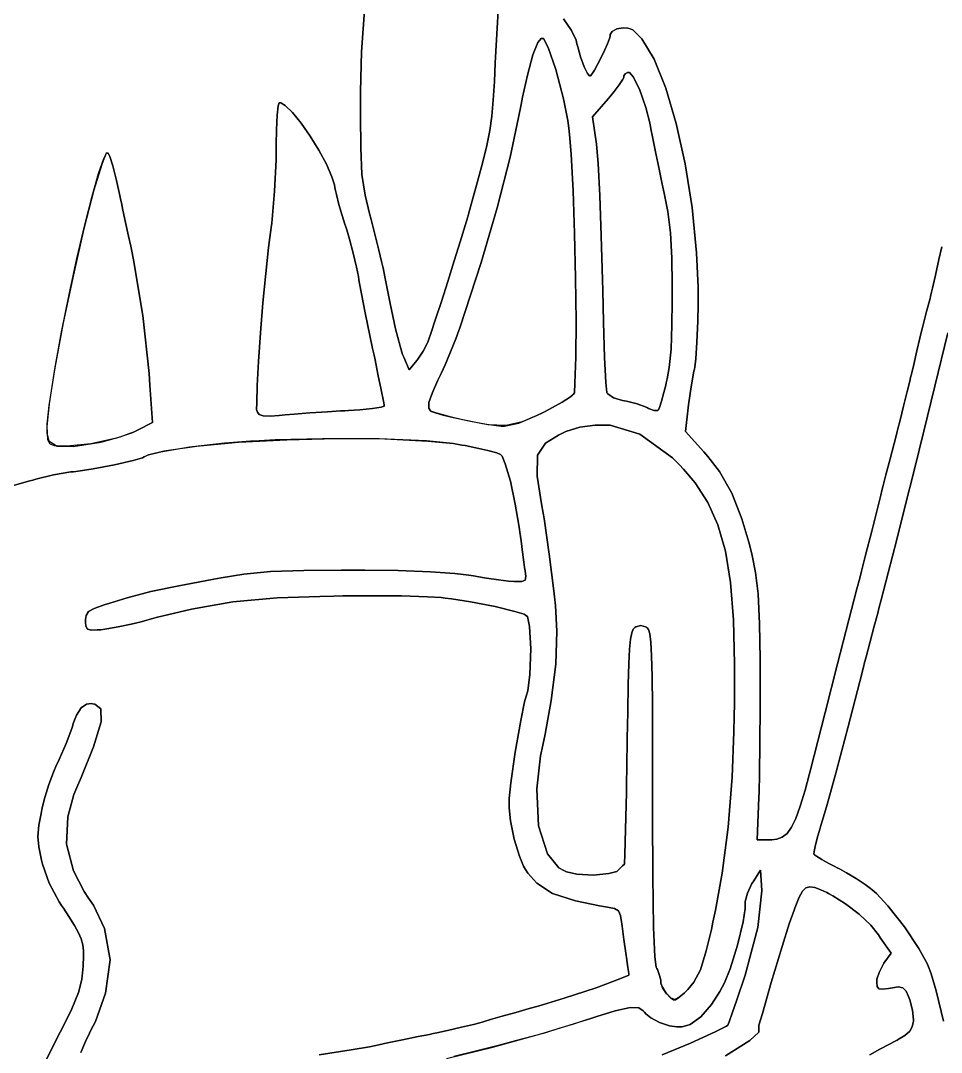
# Model space of a CAD drawing. Extents: x 0 to 13, y 0 to 16.7.
# Drawn here: x 6.847 to 9.689, y 3.202 to 6.389 of the extents above; entities that cross this region are included whole.
import ezdxf

# ---------------------------------------------------------------- set-up
doc = ezdxf.new("R2010")
doc.units = 0
doc.layers.get('0').update_dxf_attribs({"linetype": 'CONTINUOUS'})

msp = doc.modelspace()

# ---------------------------------------------------------------- linework, layer by layer
at = {"color": 0}
for points in [[(7.90907, 6.43479), (7.89903, 6.29232), (7.89583, 6.16997), (7.89583, 6.12918), (7.89583, 6.09597), (7.89643, 5.99636), (7.90022, 5.91347), (7.90989, 5.84988), (7.92329, 5.79368), (7.92811, 5.77501), (7.93138, 5.76258), (7.94097, 5.7251), (7.95231, 5.68012), (7.96089, 5.64513), (7.96479, 5.62869), (7.9656, 5.625), (7.97081, 5.59754), (7.98708, 5.51525), (8.00401, 5.43674), (8.01764, 5.38363), (8.02572, 5.35818), (8.02919, 5.34999), (8.04585, 5.31044), (8.06976, 5.33957), (8.07286, 5.34375), (8.08919, 5.36849), (8.10183, 5.39219), (8.10314, 5.39583), (8.10314, 5.39583), (8.10574, 5.4025), (8.11279, 5.42279), (8.1275, 5.46653), (8.14556, 5.52186), (8.16531, 5.58361), (8.18522, 5.64671), (8.20356, 5.70583), (8.21875, 5.75586), (8.22667, 5.78271), (8.22917, 5.79167), (8.23525, 5.81386), (8.25353, 5.88043), (8.27192, 5.949), (8.28526, 6.00347), (8.29465, 6.04992), (8.30106, 6.09435), (8.30544, 6.14285), (8.30892, 6.20139), (8.31164, 6.25738), (8.3125, 6.27604), (8.31424, 6.31174), (8.32047, 6.41872)], [(8.52197, 6.39415), (8.54725, 6.35835), (8.56082, 6.32824), (8.56353, 6.31771), (8.56603, 6.30767), (8.57471, 6.27767), (8.58578, 6.24636), (8.59586, 6.22601), (8.60206, 6.21875), (8.60417, 6.21875), (8.60542, 6.21875), (8.60921, 6.22347), (8.6174, 6.23594), (8.62761, 6.25396), (8.63851, 6.27501), (8.64908, 6.29693), (8.65804, 6.31722), (8.66428, 6.33361), (8.66667, 6.34125), (8.66667, 6.34375), (8.66667, 6.34663), (8.67253, 6.35525), (8.68722, 6.36356), (8.70622, 6.36724), (8.7206, 6.36621), (8.72499, 6.36458), (8.73617, 6.36035), (8.764, 6.33257), (8.80214, 6.26953), (8.838, 6.18078), (8.87028, 6.0714), (8.89768, 5.94656), (8.91889, 5.81147), (8.93261, 5.67133), (8.9375, 5.56629), (8.9375, 5.53125), (8.9375, 5.51367), (8.93658, 5.46078), (8.93408, 5.39611), (8.93044, 5.34435), (8.92757, 5.31901), (8.92606, 5.3125), (8.92449, 5.30599), (8.91585, 5.25771), (8.90831, 5.20264), (8.90728, 5.19271), (8.89899, 5.11979), (8.95518, 5.05729), (8.96815, 5.04303), (9.00331, 4.99664), (9.04167, 4.92958), (9.07297, 4.85064), (9.09412, 4.77854), (9.09999, 4.75418), (9.10417, 4.73703), (9.11524, 4.68506), (9.12354, 4.61838), (9.12733, 4.52615), (9.12885, 4.41672), (9.12918, 4.38021), (9.12918, 4.35232), (9.12896, 4.26867), (9.12825, 4.15799), (9.12696, 4.06076), (9.12576, 4.00738), (9.125, 3.98958), (9.11979, 3.85938), (9.16043, 3.85938), (9.16542, 3.85938), (9.1805, 3.86106), (9.19764, 3.86703), (9.21263, 3.87875), (9.22629, 3.89768), (9.23942, 3.92529), (9.25299, 3.96311), (9.26768, 4.01253), (9.28033, 4.05935), (9.2844, 4.07497), (9.29562, 4.11919), (9.32949, 4.25185), (9.36822, 4.40289), (9.403, 4.53792), (9.42806, 4.6345), (9.43647, 4.66667), (9.44103, 4.68446), (9.45481, 4.73785), (9.4739, 4.81267), (9.49149, 4.88217), (9.50185, 4.92367), (9.50521, 4.9375), (9.50808, 4.9496), (9.51719, 4.98579), (9.53017, 5.03608), (9.54238, 5.08268), (9.54969, 5.11051), (9.55208, 5.11979), (9.55436, 5.12864), (9.56119, 5.15522), (9.5721, 5.19846), (9.58339, 5.24403), (9.59119, 5.27588), (9.59375, 5.28646), (9.59603, 5.29665), (9.60308, 5.32721), (9.61301, 5.36942), (9.62213, 5.40793), (9.62744, 5.43012), (9.62918, 5.4375), (9.63124, 5.44532), (9.64296, 5.49013), (9.65365, 5.53076), (9.65522, 5.53646), (9.65653, 5.54221), (9.66103, 5.5625), (9.67003, 5.60265), (9.68099, 5.65132), (9.68972, 5.69021)], [(9.70817, 5.42481), (9.66835, 5.26053), (9.63433, 5.12082), (9.60444, 4.99951), (9.57715, 4.89025), (9.551, 4.78689), (9.52436, 4.68321), (9.50299, 4.60047), (9.49582, 4.57292), (9.49229, 4.55935), (9.48161, 4.51861), (9.4681, 4.46724), (9.45671, 4.42443), (9.45074, 4.40235), (9.44894, 4.39583), (9.43674, 4.34804), (9.39968, 4.20464), (9.36285, 4.06515), (9.33599, 3.96783), (9.32178, 3.91922), (9.31668, 3.9031), (9.31424, 3.89507), (9.3074, 3.87082), (9.30035, 3.8431), (9.29628, 3.82303), (9.29531, 3.81461), (9.29585, 3.81353), (9.2966, 3.8125), (9.30322, 3.80794), (9.31912, 3.79833), (9.3411, 3.78618), (9.36019, 3.77615), (9.36664, 3.77289), (9.37403, 3.76932), (9.39572, 3.75749), (9.42589, 3.73936), (9.4535, 3.72081), (9.46983, 3.70861), (9.47499, 3.70415), (9.48807, 3.69287), (9.52371, 3.65457), (9.57433, 3.59065), (9.61925, 3.52285), (9.64442, 3.47738), (9.65104, 3.46149), (9.65756, 3.4451), (9.67258, 3.39204), (9.69467, 3.29861)], [(7.76758, 3.19444), (7.86729, 3.20996), (7.92393, 3.22), (7.94271, 3.22396), (7.95187, 3.22586), (7.97944, 3.23161), (8.02496, 3.24104), (8.07363, 3.25108), (8.10824, 3.25814), (8.11979, 3.26042), (8.13081, 3.26286), (8.1639, 3.27024), (8.20703, 3.28011), (8.24431, 3.28901), (8.26432, 3.29406), (8.27083, 3.29585), (8.27735, 3.29796), (8.29699, 3.30382), (8.33317, 3.31435), (8.37468, 3.32607), (8.40614, 3.33469), (8.41667, 3.33751), (8.44368, 3.34511), (8.52442, 3.36951), (8.62343, 3.40207), (8.69586, 3.42919), (8.72396, 3.44092), (8.72396, 3.44476), (8.72368, 3.44586), (8.72092, 3.46485), (8.71664, 3.49533), (8.7156, 3.50206), (8.71457, 3.50911), (8.70844, 3.55132), (8.70285, 3.59244), (8.7021, 3.59896), (8.70128, 3.60547), (8.69814, 3.62483), (8.69189, 3.63949), (8.67979, 3.64686), (8.66368, 3.65028), (8.65831, 3.65104), (8.63331, 3.65489), (8.55897, 3.67003), (8.48876, 3.69342), (8.44006, 3.72478), (8.41233, 3.75603), (8.40522, 3.76768), (8.39925, 3.77713), (8.38596, 3.80826), (8.3699, 3.86074), (8.35872, 3.91743), (8.35433, 3.95747), (8.35417, 3.97081), (8.35417, 3.98687), (8.35949, 4.03494), (8.37289, 4.12956), (8.39019, 4.22792), (8.40207, 4.28489), (8.40728, 4.30311), (8.41163, 4.31917), (8.41781, 4.36931), (8.42122, 4.44874), (8.41738, 4.51764), (8.41118, 4.54899), (8.40625, 4.55208), (8.40076, 4.5555), (8.37218, 4.56451), (8.31104, 4.57949), (8.23525, 4.59403), (8.17681, 4.60297), (8.15728, 4.60519), (8.14447, 4.60704), (8.10281, 4.60975), (8.02171, 4.61225), (7.92247, 4.61285), (7.84071, 4.61203), (7.81353, 4.61143), (7.76969, 4.61079), (7.63829, 4.60618), (7.50142, 4.59418), (7.37451, 4.57178), (7.26531, 4.54525), (7.22917, 4.53543), (7.21881, 4.53267), (7.18756, 4.52507), (7.14714, 4.51633), (7.11253, 4.5101), (7.09424, 4.50754), (7.08854, 4.50726), (7.08274, 4.507), (7.06532, 4.50689), (7.05285, 4.51004), (7.04779, 4.51888), (7.04688, 4.53131), (7.04688, 4.53543), (7.04688, 4.53965), (7.0485, 4.55219), (7.05599, 4.56381), (7.07324, 4.57351), (7.09636, 4.58192), (7.10417, 4.58436), (7.12175, 4.59022), (7.17507, 4.60644), (7.24881, 4.62554), (7.33485, 4.64388), (7.41569, 4.65886), (7.44271, 4.66351), (7.46576, 4.66769), (7.53526, 4.67893), (7.61783, 4.68739), (7.72086, 4.69097), (7.83643, 4.69168), (7.875, 4.69168), (7.90918, 4.69151), (8.01187, 4.69026), (8.11219, 4.68712), (8.18642, 4.68186), (8.23031, 4.67649), (8.24479, 4.67393), (8.25456, 4.67219), (8.28412, 4.66726), (8.32146, 4.66162), (8.35271, 4.65771), (8.36865, 4.65625), (8.37397, 4.65625), (8.3789, 4.65625), (8.39388, 4.6569), (8.40375, 4.66108), (8.40603, 4.67253), (8.40397, 4.68929), (8.4031, 4.69476), (8.40229, 4.70025), (8.40007, 4.71679), (8.39594, 4.74729), (8.39122, 4.78228), (8.38764, 4.80886), (8.38644, 4.81771), (8.38368, 4.83729), (8.37354, 4.89561), (8.35818, 4.96642), (8.34261, 5.02046), (8.33306, 5.04428), (8.32915, 5.0479), (8.32758, 5.04949), (8.31614, 5.05382), (8.28907, 5.06147), (8.25179, 5.06993), (8.21918, 5.07628), (8.20833, 5.07813), (8.18138, 5.08296), (8.09939, 5.09082), (7.95324, 5.09744), (7.77838, 5.09776), (7.63206, 5.09397), (7.58333, 5.09169), (7.55632, 5.09065), (7.47553, 5.08421), (7.36778, 5.0714), (7.27908, 5.05626), (7.23671, 5.04611), (7.22814, 5.04167), (7.22239, 5.03857), (7.19422, 5.03028), (7.13667, 5.01682), (7.07021, 5.00435), (7.02463, 4.9974), (7.00939, 4.99582), (7.00131, 4.99507), (6.9484, 4.98594), (6.8935, 4.97265), (6.88439, 4.96978), (6.87528, 4.96718), (6.82032, 4.95264)], [(6.90104, 3.13021), (6.96875, 3.2646), (6.97786, 3.28271), (7.00439, 3.3374), (7.02522, 3.38738), (7.03554, 3.42708), (7.03907, 3.45833), (7.03961, 3.46875), (7.03993, 3.47526), (7.04069, 3.49474), (7.04058, 3.51611), (7.03842, 3.53478), (7.03358, 3.55274), (7.02528, 3.57194), (7.01292, 3.59429), (6.99567, 3.62175), (6.97863, 3.64768), (6.97293, 3.65625), (6.96533, 3.66775), (6.93511, 3.72532), (6.91428, 3.7839), (6.91146, 3.79585), (6.90901, 3.80621), (6.90267, 3.8374), (6.89985, 3.86968), (6.9031, 3.90414), (6.90994, 3.94015), (6.91249, 3.9521), (6.91439, 3.96153), (6.9216, 3.98953), (6.93381, 4.02974), (6.94764, 4.06754), (6.95757, 4.0906), (6.96149, 4.09793), (6.9656, 4.10656), (6.98699, 4.15642), (7.00413, 4.20264), (7.00624, 4.20936), (7.00879, 4.21804), (7.01878, 4.24343), (7.03315, 4.26617), (7.04969, 4.278), (7.06418, 4.28006), (7.06874, 4.27919), (7.07547, 4.27789), (7.09375, 4.26361), (7.09543, 4.2231), (7.0715, 4.14606), (7.03326, 4.05192), (7.01981, 4.02083), (7.01064, 3.99918), (6.99192, 3.93039), (6.98839, 3.84571), (7.00965, 3.76318), (7.04264, 3.69883), (7.05626, 3.67914), (7.07113, 3.65744), (7.10525, 3.58507), (7.12278, 3.48867), (7.10883, 3.38547), (7.07726, 3.29829), (7.06353, 3.27083), (7.05903, 3.26221), (7.04656, 3.23579), (7.03256, 3.20182)], [(8.82699, 3.1945), (8.91407, 3.23128), (8.99018, 3.26574), (9.02528, 3.2831), (9.02919, 3.28646), (9.02968, 3.28674), (9.03364, 3.29671), (9.04308, 3.32308), (9.05626, 3.36133), (9.06799, 3.39583), (9.07189, 3.40728), (9.08333, 3.44114), (9.12175, 3.58843), (9.13465, 3.70182), (9.13336, 3.71875), (9.13021, 3.76563), (9.10732, 3.72917), (9.10389, 3.72424), (9.09022, 3.69401), (9.08333, 3.66883), (9.08333, 3.66043), (9.08333, 3.64681), (9.0765, 3.6059), (9.05919, 3.53347), (9.03629, 3.4605), (9.01964, 3.41758), (9.01247, 3.40419), (9.00504, 3.3904), (8.97949, 3.35069), (8.94635, 3.31228), (8.91314, 3.28907), (8.8884, 3.28125), (8.88021, 3.28125), (8.87244, 3.28125), (8.84918, 3.28478), (8.81896, 3.29443), (8.79226, 3.30897), (8.77615, 3.32194), (8.77186, 3.3271), (8.76861, 3.33106), (8.75515, 3.33985), (8.72846, 3.34142), (8.68201, 3.33094), (8.62506, 3.31342), (8.60622, 3.30729), (8.59289, 3.303), (8.55285, 3.2901), (8.50771, 3.27582), (8.46642, 3.26329), (8.42443, 3.25131), (8.37744, 3.23867), (8.32086, 3.22412), (8.25037, 3.20643), (8.18365, 3.18989)], [(9.46756, 3.19521), (9.49908, 3.21224), (9.52843, 3.22814), (9.54611, 3.23757), (9.55208, 3.24061), (9.55811, 3.24393), (9.57585, 3.25472), (9.59071, 3.26747), (9.59879, 3.28136), (9.60172, 3.29454), (9.60211, 3.29893), (9.6026, 3.30339), (9.59972, 3.33322), (9.59164, 3.36458), (9.58957, 3.36979), (9.58724, 3.37532), (9.57954, 3.39154), (9.56976, 3.40224), (9.55528, 3.40451), (9.53722, 3.40213), (9.53125, 3.40104), (9.52544, 3.40018), (9.50803, 3.39789), (9.49556, 3.39899), (9.4905, 3.40636), (9.48958, 3.41803), (9.48958, 3.42188), (9.48958, 3.42882), (9.49621, 3.44965), (9.50857, 3.47424), (9.51144, 3.47814), (9.53331, 3.50836), (9.50103, 3.55524), (9.49403, 3.56565), (9.47038, 3.59506), (9.4349, 3.62983), (9.39231, 3.66174), (9.35379, 3.68549), (9.3406, 3.69271), (9.33469, 3.69586), (9.31685, 3.70475), (9.29796, 3.71213), (9.28288, 3.71425), (9.27056, 3.71044), (9.25988, 3.69997), (9.24978, 3.68218), (9.23921, 3.65636), (9.23004, 3.63053), (9.22711, 3.62185), (9.21907, 3.59907), (9.19706, 3.52989), (9.16351, 3.41863), (9.13624, 3.32206), (9.125, 3.28603), (9.125, 3.27399), (9.125, 3.26519), (9.09733, 3.23876), (9.02251, 3.19222)]]:
    msp.add_lwpolyline(points, dxfattribs=at)
at = {"color": 7}
for points in [[(8.32047, 6.41872), (8.31424, 6.31174), (8.3125, 6.27604), (8.31164, 6.25738), (8.30892, 6.20139), (8.30544, 6.14285), (8.30106, 6.09435), (8.29465, 6.04992), (8.28526, 6.00347), (8.27192, 5.949), (8.25353, 5.88043), (8.23525, 5.81386), (8.22917, 5.79167), (8.22667, 5.78271), (8.21875, 5.75586), (8.20356, 5.70583), (8.18522, 5.64671), (8.16531, 5.58361), (8.14556, 5.52186), (8.1275, 5.46653), (8.11279, 5.42279), (8.10574, 5.4025), (8.10314, 5.39583), (8.10183, 5.39219), (8.08919, 5.36849), (8.07286, 5.34375), (8.06976, 5.33957), (8.04585, 5.31044), (8.02919, 5.34999), (8.02919, 5.34999), (8.02572, 5.35818), (8.01764, 5.38363), (8.00401, 5.43674), (7.98708, 5.51525), (7.97081, 5.59754), (7.9656, 5.625), (7.96479, 5.62869), (7.96089, 5.64513), (7.95231, 5.68012), (7.94097, 5.7251), (7.93138, 5.76258), (7.92811, 5.77501), (7.92329, 5.79368), (7.90989, 5.84988), (7.90022, 5.91347), (7.89643, 5.99636), (7.89583, 6.09597), (7.89583, 6.12918), (7.89583, 6.16997), (7.89903, 6.29232), (7.90907, 6.43479)], [(9.68972, 5.69021), (9.68099, 5.65132), (9.67003, 5.60265), (9.66103, 5.5625), (9.65653, 5.54221), (9.65522, 5.53646), (9.65365, 5.53076), (9.64296, 5.49013), (9.63124, 5.44532), (9.62918, 5.4375), (9.62744, 5.43012), (9.62213, 5.40793), (9.61301, 5.36942), (9.60308, 5.32721), (9.59603, 5.29665), (9.59375, 5.28646), (9.59119, 5.27588), (9.58339, 5.24403), (9.5721, 5.19846), (9.56119, 5.15522), (9.55436, 5.12864), (9.55208, 5.11979), (9.54969, 5.11051), (9.54238, 5.08268), (9.53017, 5.03608), (9.51719, 4.98579), (9.50808, 4.9496), (9.50521, 4.9375), (9.50185, 4.92367), (9.49149, 4.88217), (9.4739, 4.81267), (9.45481, 4.73785), (9.44103, 4.68446), (9.43647, 4.66667), (9.42806, 4.6345), (9.403, 4.53792), (9.36822, 4.40289), (9.32949, 4.25185), (9.29562, 4.11919), (9.2844, 4.07497), (9.28033, 4.05935), (9.26768, 4.01253), (9.25299, 3.96311), (9.23942, 3.92529), (9.22629, 3.89768), (9.21263, 3.87875), (9.19764, 3.86703), (9.1805, 3.86106), (9.16542, 3.85938), (9.16043, 3.85938), (9.11979, 3.85938), (9.125, 3.98958), (9.12576, 4.00738), (9.12696, 4.06076), (9.12825, 4.15799), (9.12896, 4.26867), (9.12918, 4.35232), (9.12918, 4.38021), (9.12885, 4.41672), (9.12733, 4.52615), (9.12354, 4.61838), (9.11524, 4.68506), (9.10417, 4.73703), (9.09999, 4.75418), (9.09412, 4.77854), (9.07297, 4.85064), (9.04167, 4.92958), (9.00331, 4.99664), (8.96815, 5.04303), (8.95518, 5.05729), (8.89899, 5.11979), (8.90728, 5.19271), (8.90831, 5.20264), (8.91585, 5.25771), (8.92449, 5.30599), (8.92606, 5.3125), (8.92757, 5.31901), (8.93044, 5.34435), (8.93408, 5.39611), (8.93658, 5.46078), (8.9375, 5.51367), (8.9375, 5.53125), (8.9375, 5.56629), (8.93261, 5.67133), (8.91889, 5.81147), (8.89768, 5.94656), (8.87028, 6.0714), (8.838, 6.18078), (8.80214, 6.26953), (8.764, 6.33257), (8.73617, 6.36035), (8.72499, 6.36458), (8.7206, 6.36621), (8.70622, 6.36724), (8.68722, 6.36356), (8.67253, 6.35525), (8.66667, 6.34663), (8.66667, 6.34375), (8.66667, 6.34125), (8.66428, 6.33361), (8.65804, 6.31722), (8.64908, 6.29693), (8.63851, 6.27501), (8.62761, 6.25396), (8.6174, 6.23594), (8.60921, 6.22347), (8.60542, 6.21875), (8.60417, 6.21875), (8.60206, 6.21875), (8.59586, 6.22601), (8.58578, 6.24636), (8.57471, 6.27767), (8.56603, 6.30767), (8.56353, 6.31771), (8.56082, 6.32824), (8.54725, 6.35835), (8.52197, 6.39415)], [(9.69467, 3.29861), (9.67258, 3.39204), (9.65756, 3.4451), (9.65104, 3.46149), (9.64442, 3.47738), (9.61925, 3.52285), (9.57433, 3.59065), (9.52371, 3.65457), (9.48807, 3.69287), (9.47499, 3.70415), (9.46983, 3.70861), (9.4535, 3.72081), (9.42589, 3.73936), (9.39572, 3.75749), (9.37403, 3.76932), (9.36664, 3.77289), (9.36019, 3.77615), (9.3411, 3.78618), (9.31912, 3.79833), (9.30322, 3.80794), (9.2966, 3.8125), (9.29585, 3.81353), (9.29531, 3.81461), (9.29628, 3.82303), (9.30035, 3.8431), (9.3074, 3.87082), (9.31424, 3.89507), (9.31668, 3.9031), (9.32178, 3.91922), (9.33599, 3.96783), (9.36285, 4.06515), (9.39968, 4.20464), (9.43674, 4.34804), (9.44894, 4.39583), (9.45074, 4.40235), (9.45671, 4.42443), (9.4681, 4.46724), (9.48161, 4.51861), (9.49229, 4.55935), (9.49582, 4.57292), (9.50299, 4.60047), (9.52436, 4.68321), (9.551, 4.78689), (9.57715, 4.89025), (9.60444, 4.99951), (9.63433, 5.12082), (9.66835, 5.26053), (9.70817, 5.42481)], [(6.82032, 4.95264), (6.87528, 4.96718), (6.88439, 4.96978), (6.8935, 4.97265), (6.9484, 4.98594), (7.00131, 4.99507), (7.00939, 4.99582), (7.02463, 4.9974), (7.07021, 5.00435), (7.13667, 5.01682), (7.19422, 5.03028), (7.22239, 5.03857), (7.22814, 5.04167), (7.24192, 5.04893), (7.28911, 5.0599), (7.39035, 5.07508), (7.52051, 5.08681), (7.66818, 5.09467), (7.82215, 5.09819), (7.97108, 5.0969), (8.10357, 5.09039), (8.1824, 5.08268), (8.20833, 5.07813), (8.21918, 5.07628), (8.25179, 5.06993), (8.28907, 5.06147), (8.31614, 5.05382), (8.32758, 5.04949), (8.32915, 5.0479), (8.33306, 5.04428), (8.34261, 5.02046), (8.35818, 4.96642), (8.37354, 4.89561), (8.38368, 4.83729), (8.38644, 4.81771), (8.38764, 4.80886), (8.39122, 4.78228), (8.39594, 4.74729), (8.40007, 4.71679), (8.40229, 4.70025), (8.4031, 4.69476), (8.40397, 4.68929), (8.40603, 4.67253), (8.40375, 4.66108), (8.39388, 4.6569), (8.3789, 4.65625), (8.37397, 4.65625), (8.36865, 4.65625), (8.35271, 4.65771), (8.32146, 4.66162), (8.28412, 4.66726), (8.25456, 4.67219), (8.24479, 4.67393), (8.23031, 4.67649), (8.18642, 4.68186), (8.11219, 4.68712), (8.01187, 4.69026), (7.90918, 4.69151), (7.875, 4.69168), (7.83643, 4.69168), (7.72086, 4.69097), (7.61783, 4.68739), (7.53526, 4.67893), (7.46576, 4.66769), (7.44271, 4.66351), (7.41569, 4.65886), (7.33485, 4.64388), (7.24881, 4.62554), (7.17507, 4.60644), (7.12175, 4.59022), (7.10417, 4.58436), (7.09636, 4.58192), (7.07324, 4.57351), (7.05599, 4.56381), (7.0485, 4.55219), (7.04688, 4.53965), (7.04688, 4.53543), (7.04688, 4.53131), (7.04779, 4.51888), (7.05285, 4.51004), (7.06532, 4.50689), (7.08274, 4.507), (7.08854, 4.50726), (7.09424, 4.50754), (7.11253, 4.5101), (7.14714, 4.51633), (7.18756, 4.52507), (7.21881, 4.53267), (7.22917, 4.53543), (7.26531, 4.54525), (7.37451, 4.57178), (7.50142, 4.59418), (7.63829, 4.60618), (7.76969, 4.61079), (7.81353, 4.61143), (7.84071, 4.61203), (7.92247, 4.61285), (8.02171, 4.61225), (8.10281, 4.60975), (8.14447, 4.60704), (8.15728, 4.60519), (8.17681, 4.60297), (8.23525, 4.59403), (8.31104, 4.57949), (8.37218, 4.56451), (8.40076, 4.5555), (8.40625, 4.55208), (8.41118, 4.54899), (8.41738, 4.51764), (8.42122, 4.44874), (8.41781, 4.36931), (8.41163, 4.31917), (8.40728, 4.30311), (8.40207, 4.28489), (8.39019, 4.22792), (8.37289, 4.12956), (8.35949, 4.03494), (8.35417, 3.98687), (8.35417, 3.97081), (8.35433, 3.95747), (8.35872, 3.91743), (8.3699, 3.86074), (8.38596, 3.80826), (8.39925, 3.77713), (8.40522, 3.76768), (8.41233, 3.75603), (8.44006, 3.72478), (8.48876, 3.69342), (8.55897, 3.67003), (8.63331, 3.65489), (8.65831, 3.65104), (8.66368, 3.65028), (8.67979, 3.64686), (8.69189, 3.63949), (8.69814, 3.62483), (8.70128, 3.60547), (8.7021, 3.59896), (8.70285, 3.59244), (8.70844, 3.55132), (8.71457, 3.50911), (8.7156, 3.50206), (8.71664, 3.49533), (8.72092, 3.46485), (8.72368, 3.44586), (8.72396, 3.44476), (8.72396, 3.44092), (8.69586, 3.42919), (8.62343, 3.40207), (8.52442, 3.36951), (8.44368, 3.34511), (8.41667, 3.33751), (8.40614, 3.33469), (8.37468, 3.32607), (8.33317, 3.31435), (8.29699, 3.30382), (8.27735, 3.29796), (8.27083, 3.29585), (8.26432, 3.29406), (8.24431, 3.28901), (8.20703, 3.28011), (8.1639, 3.27024), (8.13081, 3.26286), (8.11979, 3.26042), (8.10824, 3.25814), (8.07363, 3.25108), (8.02496, 3.24104), (7.97944, 3.23161), (7.95187, 3.22586), (7.94271, 3.22396), (7.92393, 3.22), (7.86729, 3.20996), (7.76758, 3.19444)], [(7.03256, 3.20182), (7.04656, 3.23579), (7.05903, 3.26221), (7.06353, 3.27083), (7.07726, 3.29829), (7.10883, 3.38547), (7.12278, 3.48867), (7.10525, 3.58507), (7.07113, 3.65744), (7.05626, 3.67914), (7.04264, 3.69883), (7.00965, 3.76318), (6.98839, 3.84571), (6.99192, 3.93039), (7.01064, 3.99918), (7.01981, 4.02083), (7.03326, 4.05192), (7.0715, 4.14606), (7.09543, 4.2231), (7.09375, 4.26361), (7.07547, 4.27789), (7.06874, 4.27919), (7.06418, 4.28006), (7.04969, 4.278), (7.03315, 4.26617), (7.01878, 4.24343), (7.00879, 4.21804), (7.00624, 4.20936), (7.00413, 4.20264), (6.98699, 4.15642), (6.9656, 4.10656), (6.96149, 4.09793), (6.95757, 4.0906), (6.94764, 4.06754), (6.93381, 4.02974), (6.9216, 3.98953), (6.91439, 3.96153), (6.91249, 3.9521), (6.90994, 3.94015), (6.9031, 3.90414), (6.89985, 3.86968), (6.90267, 3.8374), (6.90901, 3.80621), (6.91146, 3.79585), (6.91428, 3.7839), (6.93511, 3.72532), (6.96533, 3.66775), (6.97293, 3.65625), (6.97863, 3.64768), (6.99567, 3.62175), (7.01292, 3.59429), (7.02528, 3.57194), (7.03358, 3.55274), (7.03842, 3.53478), (7.04058, 3.51611), (7.04069, 3.49474), (7.03993, 3.47526), (7.03961, 3.46875), (7.03907, 3.45833), (7.03554, 3.42708), (7.02522, 3.38738), (7.00439, 3.3374), (6.97786, 3.28271), (6.96875, 3.2646), (6.90104, 3.13021)], [(8.16151, 3.18354), (8.3036, 3.21892), (8.45979, 3.26226), (8.56982, 3.29542), (8.60622, 3.30729), (8.62506, 3.31342), (8.68201, 3.33094), (8.72846, 3.34142), (8.75515, 3.33985), (8.76861, 3.33106), (8.77186, 3.3271), (8.77615, 3.32194), (8.79226, 3.30897), (8.81896, 3.29443), (8.84918, 3.28478), (8.87244, 3.28125), (8.88021, 3.28125), (8.8884, 3.28125), (8.91314, 3.28907), (8.94635, 3.31228), (8.97949, 3.35069), (9.00504, 3.3904), (9.01247, 3.40419), (9.01964, 3.41758), (9.03629, 3.4605), (9.05919, 3.53347), (9.0765, 3.6059), (9.08333, 3.64681), (9.08333, 3.66043), (9.08333, 3.66883), (9.09022, 3.69401), (9.10389, 3.72424), (9.10732, 3.72917), (9.13021, 3.76563), (9.13336, 3.71875), (9.13465, 3.70182), (9.12175, 3.58843), (9.08333, 3.44114), (9.07189, 3.40728), (9.06799, 3.39583), (9.05626, 3.36133), (9.04308, 3.32308), (9.03364, 3.29671), (9.02968, 3.28674), (9.02919, 3.28646), (9.02528, 3.2831), (8.99018, 3.26574), (8.91407, 3.23128), (8.82699, 3.1945)], [(9.02251, 3.19222), (9.09733, 3.23876), (9.125, 3.26519), (9.125, 3.27399), (9.125, 3.28603), (9.13624, 3.32206), (9.16351, 3.41863), (9.19706, 3.52989), (9.21907, 3.59907), (9.22711, 3.62185), (9.23004, 3.63053), (9.23921, 3.65636), (9.24978, 3.68218), (9.25988, 3.69997), (9.27056, 3.71044), (9.28288, 3.71425), (9.29796, 3.71213), (9.31685, 3.70475), (9.33469, 3.69586), (9.3406, 3.69271), (9.35379, 3.68549), (9.39231, 3.66174), (9.4349, 3.62983), (9.47038, 3.59506), (9.49403, 3.56565), (9.50103, 3.55524), (9.53331, 3.50836), (9.51144, 3.47814), (9.50857, 3.47424), (9.49621, 3.44965), (9.48958, 3.42882), (9.48958, 3.42188), (9.48958, 3.41803), (9.4905, 3.40636), (9.49556, 3.39899), (9.50803, 3.39789), (9.52544, 3.40018), (9.53125, 3.40104), (9.53722, 3.40213), (9.55528, 3.40451), (9.56976, 3.40224), (9.57954, 3.39154), (9.58724, 3.37532), (9.58957, 3.36979), (9.59164, 3.36458), (9.59972, 3.33322), (9.6026, 3.30339), (9.60211, 3.29893), (9.60172, 3.29454), (9.59879, 3.28136), (9.59071, 3.26747), (9.57585, 3.25472), (9.55811, 3.24393), (9.55208, 3.24061), (9.54611, 3.23757), (9.52843, 3.22814), (9.49908, 3.21224), (9.46756, 3.19521)]]:
    msp.add_lwpolyline(points, dxfattribs=at)
at = {"color": 0}
for points in [[(8.45518, 5.17708), (8.4636, 5.1811), (8.48861, 5.19396), (8.51807, 5.21044), (8.54031, 5.22456), (8.55024, 5.23204), (8.55208, 5.23438), (8.55647, 5.23986), (8.5574, 5.26942), (8.56033, 5.3495), (8.56104, 5.46181), (8.55974, 5.59353), (8.55658, 5.73178), (8.55186, 5.86372), (8.54579, 5.97651), (8.54107, 6.03722), (8.53851, 6.05729), (8.53554, 6.08008), (8.52214, 6.14789), (8.49892, 6.23753), (8.47493, 6.30604), (8.46094, 6.33333), (8.45628, 6.33333), (8.4529, 6.33333), (8.44293, 6.32113), (8.42785, 6.28375), (8.41081, 6.22043), (8.39606, 6.15283), (8.39165, 6.13021), (8.38368, 6.08942), (8.35721, 5.96739), (8.31754, 5.81125), (8.26758, 5.64214), (8.21886, 5.49089), (8.2021, 5.44065), (8.19917, 5.43192), (8.18951, 5.40593), (8.17367, 5.36604), (8.15662, 5.32596), (8.14475, 5.29943), (8.14063, 5.29064), (8.13476, 5.27832), (8.11794, 5.24089), (8.10688, 5.2099), (8.10618, 5.19222), (8.11193, 5.18397), (8.11458, 5.18229), (8.11746, 5.18061), (8.12744, 5.1774), (8.15076, 5.1709), (8.18143, 5.16351), (8.21625, 5.15587), (8.25206, 5.14871), (8.28581, 5.14264), (8.31429, 5.13829), (8.32932, 5.13661), (8.33436, 5.13644), (8.34033, 5.13624), (8.38385, 5.14626), (8.44189, 5.17036), (8.45518, 5.17708)], [(8.83957, 5.27083), (8.84239, 5.28244), (8.84864, 5.31782), (8.85428, 5.37451), (8.85699, 5.4484), (8.85747, 5.52229), (8.85732, 5.54688), (8.85732, 5.57406), (8.85639, 5.65543), (8.8526, 5.73324), (8.84407, 5.79986), (8.83322, 5.85633), (8.82915, 5.875), (8.82611, 5.88883), (8.81739, 5.93024), (8.80638, 5.984), (8.79704, 6.03017), (8.79215, 6.05469), (8.79064, 6.0625), (8.78797, 6.07721), (8.77664, 6.12067), (8.75782, 6.17437), (8.73817, 6.21386), (8.72597, 6.22917), (8.7219, 6.22917), (8.71951, 6.22917), (8.71235, 6.22515), (8.70833, 6.21799), (8.70833, 6.2156), (8.70833, 6.21326), (8.70449, 6.20622), (8.69412, 6.19038), (8.67888, 6.17025), (8.66515, 6.15338), (8.66043, 6.14789), (8.61143, 6.09169), (8.62397, 6.00726), (8.62549, 5.99556), (8.6289, 5.94786), (8.63411, 5.84912), (8.63889, 5.72472), (8.64193, 5.62261), (8.64268, 5.58854), (8.64324, 5.55588), (8.64556, 5.45785), (8.64919, 5.34836), (8.65321, 5.27143), (8.65597, 5.24094), (8.65728, 5.23856), (8.65858, 5.23594), (8.67643, 5.22385), (8.70415, 5.21539), (8.71039, 5.21457), (8.71664, 5.21354), (8.74972, 5.20524), (8.77756, 5.19482), (8.78125, 5.19271), (8.78489, 5.19092), (8.80181, 5.18517), (8.81353, 5.18468), (8.81456, 5.18544), (8.8156, 5.18647), (8.8189, 5.19456), (8.82508, 5.21371), (8.83225, 5.24007), (8.83783, 5.26313), (8.83957, 5.27083)], [(7.8469, 5.18435), (7.85867, 5.18494), (7.89404, 5.18739), (7.93278, 5.19129), (7.95904, 5.19536), (7.96875, 5.19808), (7.96875, 5.19894), (7.96875, 5.20269), (7.96619, 5.21376), (7.95936, 5.24832), (7.94937, 5.29758), (7.94043, 5.34158), (7.9375, 5.35622), (7.93306, 5.37685), (7.91054, 5.48606), (7.89268, 5.5771), (7.89063, 5.58854), (7.88906, 5.59831), (7.88325, 5.62733), (7.87304, 5.67111), (7.86143, 5.71451), (7.85308, 5.74278), (7.84999, 5.75206), (7.84717, 5.76074), (7.83903, 5.78683), (7.829, 5.82124), (7.82112, 5.85157), (7.81743, 5.86833), (7.81668, 5.87397), (7.81537, 5.88217), (7.80751, 5.90614), (7.79025, 5.94558), (7.76719, 5.98876), (7.74061, 6.03207), (7.71289, 6.07194), (7.68625, 6.10487), (7.66314, 6.12722), (7.65013, 6.13542), (7.64583, 6.13542), (7.64475, 6.13542), (7.64154, 6.1256), (7.63824, 6.09717), (7.63613, 6.05192), (7.63542, 6.00672), (7.63542, 5.99164), (7.63542, 5.95921), (7.63069, 5.86187), (7.62185, 5.76357), (7.61979, 5.75), (7.6174, 5.7346), (7.61154, 5.68799), (7.60297, 5.60786), (7.59462, 5.51736), (7.58708, 5.42437), (7.58094, 5.33658), (7.57682, 5.26178), (7.57536, 5.20779), (7.57476, 5.18793), (7.5771, 5.18229), (7.57807, 5.17969), (7.58311, 5.17264), (7.59489, 5.16803), (7.61708, 5.16769), (7.64492, 5.16992), (7.65419, 5.17085), (7.66336, 5.1716), (7.69103, 5.17372), (7.73958, 5.17725), (7.79362, 5.18099), (7.83356, 5.1836), (7.8469, 5.18435)], [(7.08854, 5.08649), (7.09868, 5.0886), (7.15375, 5.10368), (7.20101, 5.12088), (7.20731, 5.12397), (7.25315, 5.14789), (7.24582, 5.26357), (7.24343, 5.29872), (7.22379, 5.47803), (7.19526, 5.65056), (7.18853, 5.68229), (7.18625, 5.69249), (7.17953, 5.72304), (7.17042, 5.76525), (7.16228, 5.80376), (7.15771, 5.82596), (7.15625, 5.83333), (7.1531, 5.84885), (7.14296, 5.89524), (7.13151, 5.94103), (7.12196, 5.96946), (7.11643, 5.97917), (7.11458, 5.97917), (7.11035, 5.97917), (7.09782, 5.94819), (7.07254, 5.86535), (7.04194, 5.74561), (7.0095, 5.60422), (6.9784, 5.45611), (6.9521, 5.31651), (6.93386, 5.20042), (6.92708, 5.14231), (6.92708, 5.12294), (6.92708, 5.11496), (6.93397, 5.09088), (6.95899, 5.07503), (7.00836, 5.07406), (7.06863, 5.08268), (7.08854, 5.08649)], [(8.89899, 3.3896), (8.90597, 3.39626), (8.92458, 3.41906), (8.94467, 3.45785), (8.96294, 3.51617), (8.97863, 3.58208), (8.98335, 3.60417), (8.99126, 3.64193), (9.01204, 3.75592), (9.03097, 3.89844), (9.04249, 4.05274), (9.0479, 4.19287), (9.04893, 4.23958), (9.04981, 4.28011), (9.05051, 4.40169), (9.04699, 4.53857), (9.03771, 4.6536), (9.02197, 4.75006), (8.99903, 4.83128), (8.96821, 4.90056), (8.92882, 4.96126), (8.89312, 5.00364), (8.88021, 5.01665), (8.85829, 5.03879), (8.75782, 5.11133), (8.66601, 5.1396), (8.63542, 5.1396), (8.61968, 5.1396), (8.57264, 5.1339), (8.5294, 5.11979), (8.52083, 5.11561), (8.50683, 5.1084), (8.46636, 5.08382), (8.44168, 5.04676), (8.44114, 4.98221), (8.45432, 4.89626), (8.45936, 4.86774), (8.46218, 4.85081), (8.47819, 4.74094), (8.49268, 4.62788), (8.49479, 4.60938), (8.4975, 4.58306), (8.50179, 4.50364), (8.49881, 4.40169), (8.48465, 4.28907), (8.46556, 4.18544), (8.45833, 4.15104), (8.45107, 4.11789), (8.43956, 4.01611), (8.44488, 3.90196), (8.4731, 3.81575), (8.50786, 3.7724), (8.52289, 3.7646), (8.5319, 3.75988), (8.56304, 3.75319), (8.61431, 3.75), (8.66206, 3.75467), (8.68647, 3.7615), (8.69168, 3.76665), (8.69401, 3.76878), (8.70415, 3.77826), (8.71013, 3.78413), (8.71039, 3.7844), (8.71067, 3.78467), (8.71169, 3.81347), (8.71376, 3.89117), (8.71625, 4.00558), (8.71815, 4.11003), (8.71875, 4.14481), (8.71918, 4.1721), (8.72054, 4.2539), (8.72233, 4.33871), (8.72418, 4.40235), (8.7264, 4.44808), (8.72917, 4.479), (8.73264, 4.49832), (8.73708, 4.50911), (8.7411, 4.51361), (8.74274, 4.5146), (8.74582, 4.51671), (8.76053, 4.52083), (8.77576, 4.51671), (8.77919, 4.5146), (8.78082, 4.51346), (8.78472, 4.5084), (8.78896, 4.49507), (8.7921, 4.46978), (8.79428, 4.42763), (8.79562, 4.36382), (8.79644, 4.27349), (8.79676, 4.15181), (8.79688, 4.03331), (8.79688, 3.99376), (8.79688, 3.93261), (8.79753, 3.74918), (8.79975, 3.58854), (8.80388, 3.4975), (8.80783, 3.46593), (8.81044, 3.46149), (8.81196, 3.45839), (8.81901, 3.44), (8.82292, 3.42567), (8.82292, 3.42085), (8.82292, 3.41667), (8.82747, 3.40414), (8.83865, 3.38569), (8.85232, 3.37076), (8.86149, 3.36458), (8.86458, 3.36458), (8.86789, 3.36458), (8.87787, 3.37201), (8.89529, 3.38624), (8.89899, 3.3896)]]:
    msp.add_lwpolyline(points, close=True, dxfattribs=at)
at = {"color": 7}
for points in [[(8.21039, 5.15625), (8.20187, 5.15836), (8.17637, 5.16471), (8.14686, 5.17242), (8.12511, 5.17854), (8.11589, 5.18153), (8.11458, 5.18229), (8.11193, 5.18397), (8.10618, 5.19222), (8.10688, 5.2099), (8.11794, 5.24089), (8.13476, 5.27832), (8.14063, 5.29064), (8.14475, 5.29943), (8.15662, 5.32596), (8.17367, 5.36604), (8.18951, 5.40593), (8.19917, 5.43192), (8.2021, 5.44065), (8.21886, 5.49089), (8.26758, 5.64214), (8.31754, 5.81125), (8.35721, 5.96739), (8.38368, 6.08942), (8.39165, 6.13021), (8.39606, 6.15283), (8.41081, 6.22043), (8.42785, 6.28375), (8.44293, 6.32113), (8.4529, 6.33333), (8.45628, 6.33333), (8.46094, 6.33333), (8.47493, 6.30604), (8.49892, 6.23753), (8.52214, 6.14789), (8.53554, 6.08008), (8.53851, 6.05729), (8.54107, 6.03722), (8.54579, 5.97651), (8.55186, 5.86372), (8.55658, 5.73178), (8.55974, 5.59353), (8.56104, 5.46181), (8.56033, 5.3495), (8.5574, 5.26942), (8.55647, 5.23986), (8.55208, 5.23438), (8.55024, 5.23204), (8.54031, 5.22456), (8.51807, 5.21044), (8.48861, 5.19396), (8.4636, 5.1811), (8.45518, 5.17708), (8.44037, 5.16982), (8.39481, 5.15012), (8.34489, 5.13857), (8.2889, 5.14106), (8.22988, 5.15196), (8.21039, 5.15625)], [(8.78125, 5.19271), (8.77756, 5.19482), (8.74972, 5.20524), (8.71664, 5.21354), (8.71039, 5.21457), (8.70415, 5.21539), (8.67643, 5.22385), (8.65858, 5.23594), (8.65728, 5.23856), (8.65597, 5.24094), (8.65321, 5.27143), (8.64919, 5.34836), (8.64556, 5.45785), (8.64324, 5.55588), (8.64268, 5.58854), (8.64193, 5.62261), (8.63889, 5.72472), (8.63411, 5.84912), (8.6289, 5.94786), (8.62549, 5.99556), (8.62397, 6.00726), (8.61143, 6.09169), (8.66043, 6.14789), (8.66515, 6.15338), (8.67888, 6.17025), (8.69412, 6.19038), (8.70449, 6.20622), (8.70833, 6.21326), (8.70833, 6.2156), (8.70833, 6.21799), (8.71235, 6.22515), (8.71951, 6.22917), (8.7219, 6.22917), (8.72597, 6.22917), (8.73817, 6.21386), (8.75782, 6.17437), (8.77664, 6.12067), (8.78797, 6.07721), (8.79064, 6.0625), (8.79215, 6.05469), (8.79704, 6.03017), (8.80638, 5.984), (8.81739, 5.93024), (8.82611, 5.88883), (8.82915, 5.875), (8.83322, 5.85633), (8.84407, 5.79986), (8.8526, 5.73324), (8.85639, 5.65543), (8.85732, 5.57406), (8.85732, 5.54688), (8.85747, 5.52229), (8.85699, 5.4484), (8.85428, 5.37451), (8.84864, 5.31782), (8.84239, 5.28244), (8.83957, 5.27083), (8.83783, 5.26313), (8.83225, 5.24007), (8.82508, 5.21371), (8.8189, 5.19456), (8.8156, 5.18647), (8.81456, 5.18544), (8.81353, 5.18468), (8.80181, 5.18517), (8.78489, 5.19092), (8.78125, 5.19271)], [(7.5771, 5.18229), (7.57476, 5.18793), (7.57536, 5.20779), (7.57682, 5.26178), (7.58094, 5.33658), (7.58708, 5.42437), (7.59462, 5.51736), (7.60297, 5.60786), (7.61154, 5.68799), (7.6174, 5.7346), (7.61979, 5.75), (7.62185, 5.76357), (7.63069, 5.86187), (7.63542, 5.95921), (7.63542, 5.99164), (7.63542, 6.00672), (7.63613, 6.05192), (7.63824, 6.09717), (7.64154, 6.1256), (7.64475, 6.13542), (7.64583, 6.13542), (7.65013, 6.13542), (7.66314, 6.12722), (7.68625, 6.10487), (7.71289, 6.07194), (7.74061, 6.03207), (7.76719, 5.98876), (7.79025, 5.94558), (7.80751, 5.90614), (7.81537, 5.88217), (7.81668, 5.87397), (7.81743, 5.86833), (7.82112, 5.85157), (7.829, 5.82124), (7.83903, 5.78683), (7.84717, 5.76074), (7.84999, 5.75206), (7.85308, 5.74278), (7.86143, 5.71451), (7.87304, 5.67111), (7.88325, 5.62733), (7.88906, 5.59831), (7.89063, 5.58854), (7.89268, 5.5771), (7.91054, 5.48606), (7.93306, 5.37685), (7.9375, 5.35622), (7.94043, 5.34158), (7.94937, 5.29758), (7.95936, 5.24832), (7.96619, 5.21376), (7.96875, 5.20269), (7.96875, 5.19894), (7.96875, 5.19808), (7.95904, 5.19536), (7.93278, 5.19129), (7.89404, 5.18739), (7.85867, 5.18494), (7.8469, 5.18435), (7.83356, 5.1836), (7.79362, 5.18099), (7.73958, 5.17725), (7.69103, 5.17372), (7.66336, 5.1716), (7.65419, 5.17085), (7.64492, 5.16992), (7.61708, 5.16769), (7.59489, 5.16803), (7.58311, 5.17264), (7.57807, 5.17969), (7.5771, 5.18229)], [(6.94065, 5.08018), (6.93707, 5.08154), (6.93012, 5.09571), (6.92839, 5.13542), (6.9356, 5.20562), (6.94764, 5.28586), (6.9521, 5.3125), (6.95697, 5.34119), (6.97282, 5.42697), (6.99593, 5.54281), (7.02013, 5.65483), (7.04428, 5.75797), (7.067, 5.84706), (7.08713, 5.91704), (7.1034, 5.96278), (7.11176, 5.97917), (7.11458, 5.97917), (7.11643, 5.97917), (7.12196, 5.96946), (7.13151, 5.94103), (7.14296, 5.89524), (7.1531, 5.84885), (7.15625, 5.83333), (7.15771, 5.82596), (7.16228, 5.80376), (7.17042, 5.76525), (7.17953, 5.72304), (7.18625, 5.69249), (7.18853, 5.68229), (7.19526, 5.65056), (7.22379, 5.47803), (7.24343, 5.29872), (7.24582, 5.26357), (7.25315, 5.14789), (7.20731, 5.12397), (7.19185, 5.11615), (7.14204, 5.09972), (7.06337, 5.08219), (6.99001, 5.0746), (6.95107, 5.07579), (6.94065, 5.08018)], [(8.8406, 3.38336), (8.838, 3.38596), (8.82785, 3.40213), (8.82292, 3.41618), (8.82292, 3.42085), (8.82292, 3.42567), (8.81901, 3.44), (8.81196, 3.45839), (8.81044, 3.46149), (8.80783, 3.46593), (8.80388, 3.4975), (8.79975, 3.58854), (8.79753, 3.74918), (8.79688, 3.93261), (8.79688, 3.99376), (8.79688, 4.03331), (8.79676, 4.15181), (8.79644, 4.27349), (8.79562, 4.36382), (8.79428, 4.42763), (8.7921, 4.46978), (8.78896, 4.49507), (8.78472, 4.5084), (8.78082, 4.51346), (8.77919, 4.5146), (8.77576, 4.51671), (8.76053, 4.52083), (8.74582, 4.51671), (8.74274, 4.5146), (8.7411, 4.51361), (8.73708, 4.50911), (8.73264, 4.49832), (8.72917, 4.479), (8.7264, 4.44808), (8.72418, 4.40235), (8.72233, 4.33871), (8.72054, 4.2539), (8.71918, 4.1721), (8.71875, 4.14481), (8.71815, 4.11003), (8.71625, 4.00558), (8.71376, 3.89117), (8.71169, 3.81347), (8.71067, 3.78467), (8.71039, 3.7844), (8.71013, 3.78413), (8.70415, 3.77826), (8.69401, 3.76878), (8.69168, 3.76665), (8.68647, 3.7615), (8.66206, 3.75467), (8.61431, 3.75), (8.56304, 3.75319), (8.5319, 3.75988), (8.52289, 3.7646), (8.50786, 3.7724), (8.4731, 3.81575), (8.44488, 3.90196), (8.43956, 4.01611), (8.45107, 4.11789), (8.45833, 4.15104), (8.46556, 4.18544), (8.48465, 4.28907), (8.49881, 4.40169), (8.50179, 4.50364), (8.4975, 4.58306), (8.49479, 4.60938), (8.49268, 4.62788), (8.47819, 4.74094), (8.46218, 4.85081), (8.45936, 4.86774), (8.45432, 4.89626), (8.44114, 4.98221), (8.44168, 5.04676), (8.46636, 5.08382), (8.50683, 5.1084), (8.52083, 5.11561), (8.5294, 5.11979), (8.57264, 5.1339), (8.61968, 5.1396), (8.63542, 5.1396), (8.66601, 5.1396), (8.75782, 5.11133), (8.85829, 5.03879), (8.88021, 5.01665), (8.89312, 5.00364), (8.92882, 4.96126), (8.96821, 4.90056), (8.99903, 4.83128), (9.02197, 4.75006), (9.03771, 4.6536), (9.04699, 4.53857), (9.05051, 4.40169), (9.04981, 4.28011), (9.04893, 4.23958), (9.0479, 4.19287), (9.04249, 4.05274), (9.03097, 3.89844), (9.01204, 3.75592), (8.99126, 3.64193), (8.98335, 3.60417), (8.97863, 3.58208), (8.96294, 3.51617), (8.94467, 3.45785), (8.92458, 3.41906), (8.90597, 3.39626), (8.89899, 3.3896), (8.89421, 3.38519), (8.87929, 3.3725), (8.86589, 3.36615), (8.85439, 3.37001), (8.84381, 3.37983), (8.8406, 3.38336)]]:
    msp.add_lwpolyline(points, close=True, dxfattribs=at)

doc.saveas('drawing.dxf')
